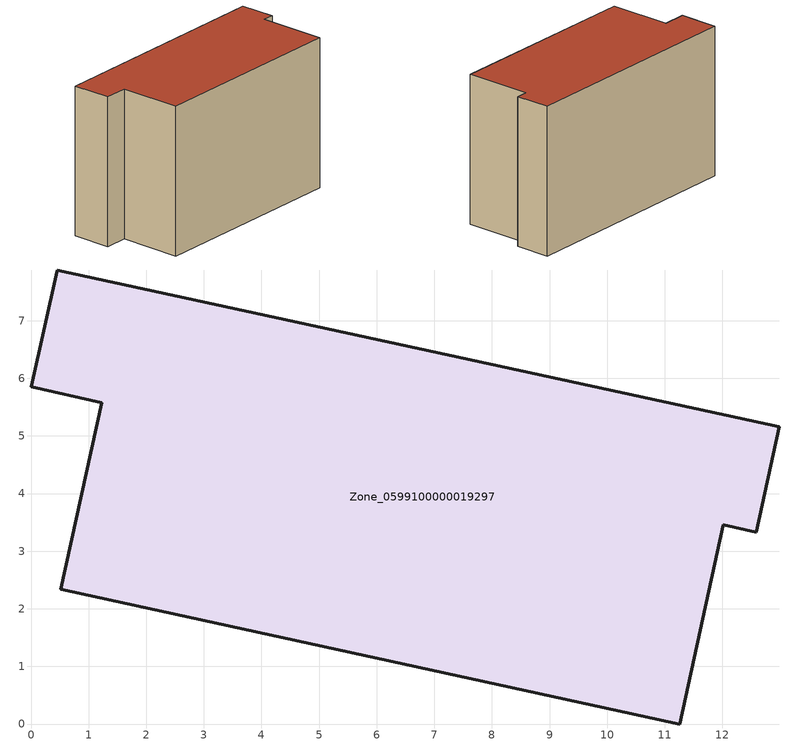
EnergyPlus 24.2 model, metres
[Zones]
Zone_0599100000019297
 floor ground (C_G): 12.99,5.16 12.59,3.33 12.01,3.46 11.26,0 0.52,2.34 1.23,5.58 0,5.85 0.45,7.88 z0
 wall outside (C_F): 11.26,0 12.01,3.46 12.59,3.33 12.99,5.16 0.45,7.88 0,5.85 1.23,5.58 0.52,2.34 11.26,0 z0:8
 roof outside (C_R): 12.99,5.16 0.45,7.88 0,5.85 1.23,5.58 0.52,2.34 11.26,0 12.01,3.46 12.59,3.33 z8
[BUILDING]
Pand.0599100000019297: North Axis=0; Terrain=City; Loads Convergence Tolerance Value=0.04; Temperature Convergence Tolerance Value=0.4; Solar Distribution=FullExterior; Maximum Number of Warmup Days=25; Minimum Number of Warmup Days=1
[Site:Location]
Rotterdam.The.Hague.AP_ZH_NLD Design_Conditions: Latitude=51.96; Longitude=4.45; Time Zone=1; Elevation=-4.5
[SITE:GROUNDTEMPERATURE:BUILDINGSURFACE]
18, 18, 18, 18, 18, 18, 18, 18, 18, 18, 18, 18
[MATERIAL] Thermal Absorptance=0.9; Solar Absorptance=0.7; Visible Absorptance=0.7
Name | Roughness | Thickness | Conductivity | Density | Specific Heat
G.TI.1975-1991 | MediumSmooth | 0.15 | 0.288461 | 540 | 1210
F.TI.1975-1991 | Rough | 0.3 | 0.230769 | 1920 | 840
R.TI.1975-1991 | MediumRough | 0.2 | 0.153846 | 1500 | 1000
[CONSTRUCTION]
C_G: G.TI.1975-1991
C_F: F.TI.1975-1991
C_R: R.TI.1975-1991
[ZONE]
Zone_0599100000019297: Type=1; Multiplier=1; Ceiling Height=Autocalculate; Volume=Autocalculate; Floor Area=autocalculate; Part of Total Floor Area=Yes
[ZONEINFILTRATION:DESIGNFLOWRATE]
Infil_Zone_0599100000019297: Zone or ZoneList or Space or SpaceList=Zone_0599100000019297; Schedule=AlwaysOn; Design Flow Rate Calculation Method=Flow/Area; Flow Rate per Floor Area=0.003; Constant Term Coefficient=1; Temperature Term Coefficient=0; Velocity Term Coefficient=0; Velocity Squared Term Coefficient=0
[HVACTEMPLATE:ZONE:IDEALLOADSAIRSYSTEM]
Zone_0599100000019297: Maximum Heating Supply Air Temperature=50; Minimum Cooling Supply Air Temperature=13; Maximum Heating Supply Air Humidity Ratio=0.0156; Minimum Cooling Supply Air Humidity Ratio=0.0077; Heating Limit=NoLimit; Cooling Limit=NoLimit; Dehumidification Control Type=ConstantSensibleHeatRatio; Cooling Sensible Heat Ratio=0.7; Dehumidification Setpoint=60; Humidification Control Type=None; Humidification Setpoint=30; Outdoor Air Method=None; Outdoor Air Flow Rate per Person=0.00944; Outdoor Air Flow Rate per Zone Floor Area=0; Outdoor Air Flow Rate per Zone=0; Demand Controlled Ventilation Type=None; Outdoor Air Economizer Type=NoEconomizer; Heat Recovery Type=None; Sensible Heat Recovery Effectiveness=0.7; Latent Heat Recovery Effectiveness=0.65
[ZONECONTROL:THERMOSTAT]
ThermostatControl_Zone_0599100000019297: Zone or ZoneList=Zone_0599100000019297; Control Type Schedule=DualSetpointControlType; Control 1=Thermostat_Zone_0599100000019297; Temperature Difference Between Cutout And Setpoint=0
[THERMOSTATSETPOINT:DUALSETPOINT]
Thermostat_Zone_0599100000019297: Heating Setpoint Temperature Schedule=HeatingSetpoint_Zone_0599100000019297; Cooling Setpoint Temperature Schedule=CoolingSetpoint_Zone_0599100000019297
[SCHEDULE:COMPACT]
HeatingSetpoint_Zone_0599100000019297: Through: 12/31, For: AllDays, Until: 24:00, 21
CoolingSetpoint_Zone_0599100000019297: Through: 12/31, For: AllDays, Until: 24:00, 24
DualSetpointControlType: Through: 12/31, For: AllDays, Until: 24:00, 4
AlwaysOn: Through: 12/31, For: AllDays, Until: 24:00, 1
